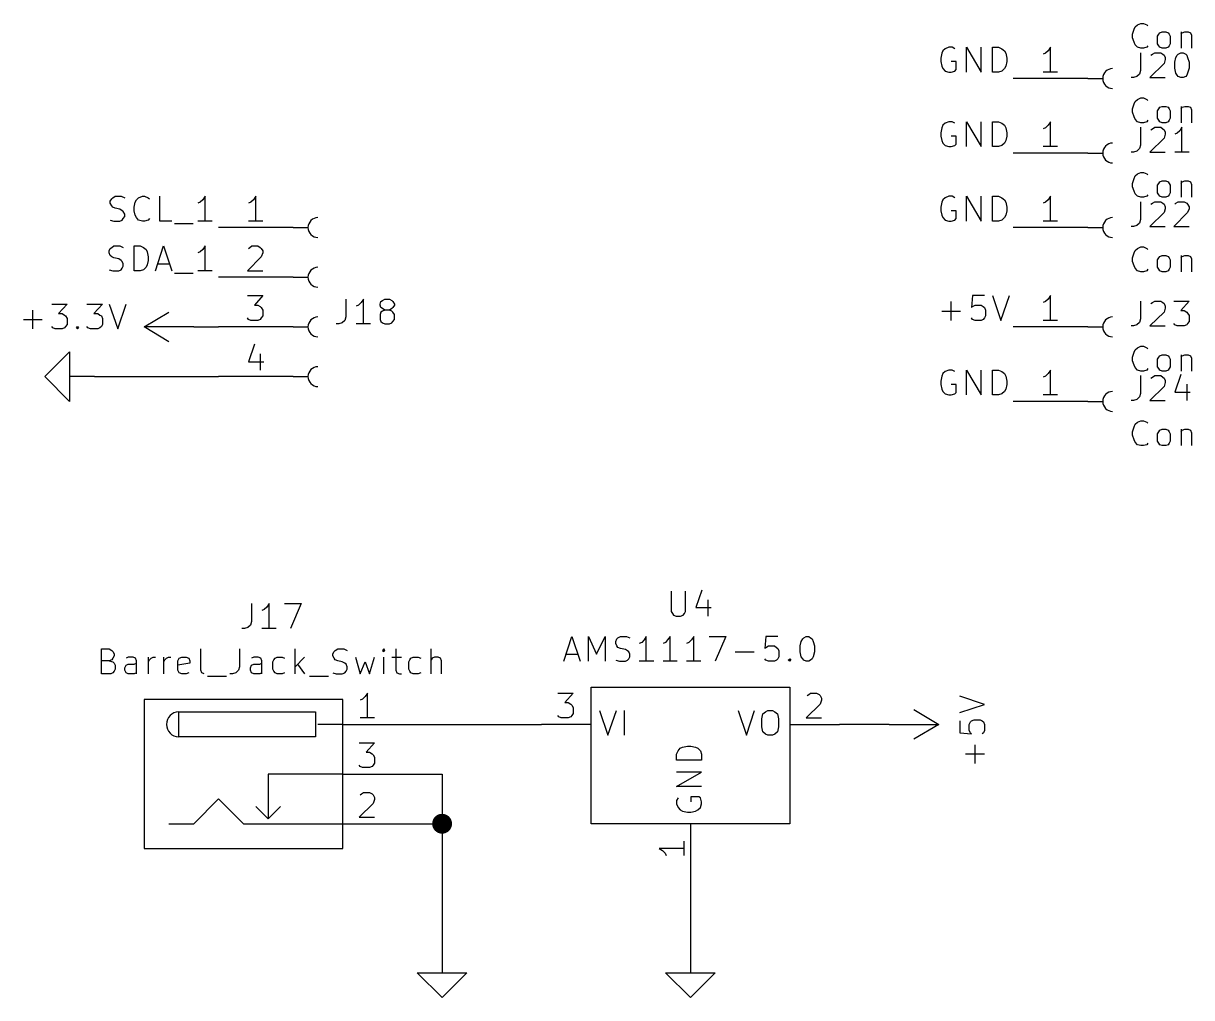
# Model space of a CAD drawing. Extents: x 0.4 to 11.3, y -7.9 to -0.4.
# Drawn here: x 4.607 to 6.959, y -6.05 to -4.089 of the extents above; entities that cross this region are included whole.
import ezdxf

# ---------------------------------------------------------------- set-up
doc = ezdxf.new("R2010")
doc.units = 0
doc.header["$MEASUREMENT"] = 0
for name, color, linetype in [('BLACK', 7, 'CONTINUOUS'), ('CYAN2', 4, 'CONTINUOUS'), ('GREEN2', 3, 'CONTINUOUS'), ('LYELLOW', 51, 'CONTINUOUS'), ('RED2', 1, 'CONTINUOUS')]:
    doc.layers.add(name, color=color, linetype=linetype)

msp = doc.modelspace()

# ---------------------------------------------------------------- linework, layer by layer
at = {"layer": 'BLACK', "linetype": 'CONTINUOUS'}
for p, q in [((6.47, -4.137), (6.463, -4.14)), ((6.477, -4.137), (6.47, -4.137)), ((6.482, -4.14), (6.477, -4.137)), ((6.506, -4.187), (6.506, -4.137)), ((6.506, -4.137), (6.535, -4.187)), ((6.535, -4.187), (6.535, -4.137)), ((6.558, -4.187), (6.558, -4.137)), ((6.558, -4.137), (6.57, -4.137)), ((6.57, -4.137), (6.577, -4.14)), ((6.456, -4.149), (6.454, -4.159)), ((6.454, -4.159), (6.454, -4.166)), ((6.458, -4.144), (6.456, -4.149)), ((6.463, -4.14), (6.458, -4.144)), ((6.577, -4.14), (6.582, -4.144)), ((6.582, -4.144), (6.585, -4.149)), ((6.585, -4.149), (6.587, -4.159)), ((6.587, -4.159), (6.587, -4.166)), ((6.454, -4.166), (6.456, -4.175)), ((6.456, -4.175), (6.458, -4.18)), ((6.458, -4.18), (6.463, -4.185)), ((6.463, -4.185), (6.47, -4.187)), ((6.485, -4.166), (6.475, -4.166)), ((6.475, -4.187), (6.482, -4.185)), ((6.482, -4.185), (6.485, -4.182)), ((6.485, -4.182), (6.485, -4.166)), ((6.577, -4.185), (6.57, -4.187)), ((6.582, -4.18), (6.577, -4.185)), ((6.585, -4.175), (6.582, -4.18)), ((6.587, -4.166), (6.585, -4.175)), ((6.47, -4.187), (6.475, -4.187)), ((6.57, -4.187), (6.558, -4.187)), ((6.456, -4.299), (6.454, -4.309)), ((6.458, -4.294), (6.456, -4.299)), ((6.463, -4.29), (6.458, -4.294)), ((6.47, -4.287), (6.463, -4.29)), ((6.477, -4.287), (6.47, -4.287)), ((6.482, -4.29), (6.477, -4.287)), ((6.506, -4.337), (6.506, -4.287)), ((6.506, -4.287), (6.535, -4.337)), ((6.535, -4.337), (6.535, -4.287)), ((6.558, -4.337), (6.558, -4.287)), ((6.558, -4.287), (6.57, -4.287)), ((6.57, -4.287), (6.577, -4.29)), ((6.577, -4.29), (6.582, -4.294)), ((6.582, -4.294), (6.585, -4.299)), ((6.585, -4.299), (6.587, -4.309)), ((6.454, -4.309), (6.454, -4.316)), ((6.454, -4.316), (6.456, -4.325)), ((6.456, -4.325), (6.458, -4.33)), ((6.485, -4.316), (6.475, -4.316)), ((6.485, -4.332), (6.485, -4.316)), ((6.585, -4.325), (6.582, -4.33)), ((6.587, -4.316), (6.585, -4.325)), ((6.587, -4.309), (6.587, -4.316)), ((6.458, -4.33), (6.463, -4.335)), ((6.463, -4.335), (6.47, -4.337)), ((6.47, -4.337), (6.475, -4.337)), ((6.475, -4.337), (6.482, -4.335)), ((6.482, -4.335), (6.485, -4.332)), ((6.57, -4.337), (6.558, -4.337)), ((6.577, -4.335), (6.57, -4.337)), ((6.582, -4.33), (6.577, -4.335)), ((4.782, -4.447), (4.785, -4.442)), ((4.785, -4.442), (4.787, -4.44)), ((4.787, -4.44), (4.792, -4.437)), ((4.792, -4.437), (4.804, -4.437)), ((4.804, -4.437), (4.811, -4.44)), ((4.832, -4.449), (4.835, -4.444)), ((4.835, -4.444), (4.839, -4.44)), ((4.839, -4.44), (4.847, -4.437)), ((4.847, -4.437), (4.851, -4.437)), ((4.851, -4.437), (4.858, -4.44)), ((4.858, -4.44), (4.861, -4.442)), ((4.882, -4.487), (4.882, -4.437)), ((4.968, -4.444), (4.963, -4.449)), ((4.973, -4.437), (4.968, -4.444)), ((4.973, -4.487), (4.973, -4.437)), ((6.458, -4.444), (6.456, -4.449)), ((6.463, -4.44), (6.458, -4.444)), ((6.47, -4.437), (6.463, -4.44)), ((6.477, -4.437), (6.47, -4.437)), ((6.482, -4.44), (6.477, -4.437)), ((6.506, -4.487), (6.506, -4.437)), ((6.506, -4.437), (6.535, -4.487)), ((6.535, -4.487), (6.535, -4.437)), ((6.558, -4.487), (6.558, -4.437)), ((6.558, -4.437), (6.57, -4.437)), ((6.57, -4.437), (6.577, -4.44)), ((6.577, -4.44), (6.582, -4.444)), ((6.582, -4.444), (6.585, -4.449)), ((4.782, -4.451), (4.782, -4.447)), ((4.785, -4.456), (4.782, -4.451)), ((4.787, -4.459), (4.785, -4.456)), ((4.792, -4.461), (4.787, -4.459)), ((4.801, -4.463), (4.792, -4.461)), ((4.806, -4.466), (4.801, -4.463)), ((4.808, -4.468), (4.806, -4.466)), ((4.811, -4.473), (4.808, -4.468)), ((4.83, -4.459), (4.832, -4.449)), ((4.83, -4.466), (4.83, -4.459)), ((4.832, -4.475), (4.83, -4.466)), ((4.963, -4.449), (4.958, -4.451)), ((6.456, -4.449), (6.454, -4.459)), ((6.454, -4.459), (6.454, -4.466)), ((6.454, -4.466), (6.456, -4.475)), ((6.485, -4.466), (6.475, -4.466)), ((6.485, -4.482), (6.485, -4.466)), ((6.585, -4.449), (6.587, -4.459)), ((6.587, -4.466), (6.585, -4.475)), ((6.587, -4.459), (6.587, -4.466)), ((4.782, -4.485), (4.789, -4.487)), ((4.789, -4.487), (4.801, -4.487)), ((4.801, -4.487), (4.806, -4.485)), ((4.806, -4.485), (4.808, -4.482)), ((4.808, -4.482), (4.811, -4.478)), ((4.811, -4.478), (4.811, -4.473)), ((4.835, -4.48), (4.832, -4.475)), ((4.839, -4.485), (4.835, -4.48)), ((4.847, -4.487), (4.839, -4.485)), ((4.851, -4.487), (4.847, -4.487)), ((4.858, -4.485), (4.851, -4.487)), ((4.861, -4.482), (4.858, -4.485)), ((4.906, -4.487), (4.882, -4.487)), ((4.911, -4.492), (4.949, -4.492)), ((4.987, -4.487), (4.958, -4.487)), ((6.456, -4.475), (6.458, -4.48)), ((6.458, -4.48), (6.463, -4.485)), ((6.463, -4.485), (6.47, -4.487)), ((6.47, -4.487), (6.475, -4.487)), ((6.475, -4.487), (6.482, -4.485)), ((6.482, -4.485), (6.485, -4.482)), ((6.57, -4.487), (6.558, -4.487)), ((6.577, -4.485), (6.57, -4.487)), ((6.582, -4.48), (6.577, -4.485)), ((6.585, -4.475), (6.582, -4.48)), ((4.785, -4.54), (4.789, -4.537)), ((4.789, -4.537), (4.801, -4.537)), ((4.801, -4.537), (4.808, -4.54)), ((4.83, -4.587), (4.83, -4.537)), ((4.83, -4.537), (4.842, -4.537)), ((4.842, -4.537), (4.849, -4.54)), ((4.873, -4.587), (4.889, -4.537)), ((4.889, -4.537), (4.906, -4.587)), ((4.973, -4.537), (4.968, -4.544)), ((4.973, -4.587), (4.973, -4.537)), ((4.78, -4.547), (4.782, -4.542)), ((4.78, -4.551), (4.78, -4.547)), ((4.782, -4.556), (4.78, -4.551)), ((4.782, -4.542), (4.785, -4.54)), ((4.785, -4.559), (4.782, -4.556)), ((4.789, -4.561), (4.785, -4.559)), ((4.799, -4.563), (4.789, -4.561)), ((4.849, -4.54), (4.854, -4.544)), ((4.854, -4.544), (4.856, -4.549)), ((4.856, -4.549), (4.858, -4.559)), ((4.858, -4.559), (4.858, -4.566)), ((4.963, -4.549), (4.958, -4.551)), ((4.968, -4.544), (4.963, -4.549)), ((4.78, -4.585), (4.787, -4.587)), ((4.804, -4.566), (4.799, -4.563)), ((4.799, -4.587), (4.804, -4.585)), ((4.806, -4.568), (4.804, -4.566)), ((4.804, -4.585), (4.806, -4.582)), ((4.808, -4.573), (4.806, -4.568)), ((4.806, -4.582), (4.808, -4.578)), ((4.808, -4.578), (4.808, -4.573)), ((4.849, -4.585), (4.842, -4.587)), ((4.854, -4.58), (4.849, -4.585)), ((4.856, -4.575), (4.854, -4.58)), ((4.858, -4.566), (4.856, -4.575)), ((4.877, -4.573), (4.901, -4.573)), ((4.787, -4.587), (4.799, -4.587)), ((4.842, -4.587), (4.83, -4.587)), ((4.911, -4.592), (4.949, -4.592)), ((4.987, -4.587), (4.958, -4.587)), ((6.475, -4.687), (6.475, -4.649)), ((6.518, -4.637), (6.516, -4.661)), ((6.542, -4.637), (6.518, -4.637)), ((6.518, -4.659), (6.523, -4.656)), ((6.523, -4.656), (6.535, -4.656)), ((6.535, -4.656), (6.539, -4.659)), ((6.558, -4.637), (6.575, -4.687)), ((6.575, -4.687), (6.592, -4.637)), ((6.456, -4.668), (6.494, -4.668)), ((6.516, -4.661), (6.518, -4.659)), ((6.539, -4.659), (6.542, -4.661)), ((6.542, -4.661), (6.544, -4.666)), ((6.544, -4.678), (6.542, -4.682)), ((6.544, -4.666), (6.544, -4.678)), ((6.518, -4.685), (6.516, -4.682)), ((6.523, -4.687), (6.518, -4.685)), ((6.535, -4.687), (6.523, -4.687)), ((6.539, -4.685), (6.535, -4.687)), ((6.542, -4.682), (6.539, -4.685)), ((6.458, -4.794), (6.456, -4.799)), ((6.463, -4.79), (6.458, -4.794)), ((6.47, -4.787), (6.463, -4.79)), ((6.477, -4.787), (6.47, -4.787)), ((6.482, -4.79), (6.477, -4.787)), ((6.506, -4.837), (6.506, -4.787)), ((6.506, -4.787), (6.535, -4.837)), ((6.535, -4.837), (6.535, -4.787)), ((6.558, -4.837), (6.558, -4.787)), ((6.558, -4.787), (6.57, -4.787)), ((6.57, -4.787), (6.577, -4.79)), ((6.577, -4.79), (6.582, -4.794)), ((6.582, -4.794), (6.585, -4.799)), ((6.456, -4.799), (6.454, -4.809)), ((6.454, -4.809), (6.454, -4.816)), ((6.454, -4.816), (6.456, -4.825)), ((6.485, -4.816), (6.475, -4.816)), ((6.485, -4.832), (6.485, -4.816)), ((6.585, -4.799), (6.587, -4.809)), ((6.587, -4.816), (6.585, -4.825)), ((6.587, -4.809), (6.587, -4.816)), ((6.456, -4.825), (6.458, -4.83)), ((6.458, -4.83), (6.463, -4.835)), ((6.463, -4.835), (6.47, -4.837)), ((6.47, -4.837), (6.475, -4.837)), ((6.475, -4.837), (6.482, -4.835)), ((6.482, -4.835), (6.485, -4.832)), ((6.57, -4.837), (6.558, -4.837)), ((6.577, -4.835), (6.57, -4.837)), ((6.582, -4.83), (6.577, -4.835)), ((6.585, -4.825), (6.582, -4.83))]:
    msp.add_line(p, q, dxfattribs=at)
at = {"layer": 'CYAN2', "linetype": 'CONTINUOUS'}
for p, q in [((6.845, -4.096), (6.85, -4.092)), ((6.85, -4.092), (6.857, -4.089)), ((6.857, -4.089), (6.862, -4.089)), ((6.862, -4.089), (6.869, -4.092)), ((6.869, -4.092), (6.871, -4.094)), ((6.84, -4.111), (6.843, -4.101)), ((6.84, -4.118), (6.84, -4.111)), ((6.843, -4.101), (6.845, -4.096)), ((6.89, -4.115), (6.893, -4.111)), ((6.89, -4.13), (6.89, -4.115)), ((6.893, -4.111), (6.895, -4.108)), ((6.895, -4.108), (6.9, -4.106)), ((6.9, -4.106), (6.907, -4.106)), ((6.907, -4.106), (6.912, -4.108)), ((6.912, -4.108), (6.914, -4.111)), ((6.914, -4.111), (6.916, -4.115)), ((6.916, -4.115), (6.916, -4.13)), ((6.938, -4.106), (6.938, -4.139)), ((6.938, -4.111), (6.94, -4.108)), ((6.94, -4.108), (6.945, -4.106)), ((6.945, -4.106), (6.952, -4.106)), ((6.952, -4.106), (6.957, -4.108)), ((6.957, -4.108), (6.959, -4.113)), ((6.959, -4.113), (6.959, -4.139)), ((6.843, -4.127), (6.84, -4.118)), ((6.845, -4.132), (6.843, -4.127)), ((6.85, -4.137), (6.845, -4.132)), ((6.857, -4.139), (6.85, -4.137)), ((6.862, -4.139), (6.857, -4.139)), ((6.869, -4.137), (6.862, -4.139)), ((6.871, -4.134), (6.869, -4.137)), ((6.893, -4.134), (6.89, -4.13)), ((6.895, -4.137), (6.893, -4.134)), ((6.9, -4.139), (6.895, -4.137)), ((6.907, -4.139), (6.9, -4.139)), ((6.912, -4.137), (6.907, -4.139)), ((6.914, -4.134), (6.912, -4.137)), ((6.916, -4.13), (6.914, -4.134)), ((6.856, -4.148), (6.856, -4.184)), ((6.877, -4.153), (6.88, -4.151)), ((6.88, -4.151), (6.885, -4.148)), ((6.885, -4.148), (6.897, -4.148)), ((6.897, -4.148), (6.901, -4.151)), ((6.901, -4.151), (6.904, -4.153)), ((6.904, -4.153), (6.906, -4.158)), ((6.906, -4.162), (6.904, -4.17)), ((6.906, -4.158), (6.906, -4.162)), ((6.925, -4.167), (6.927, -4.158)), ((6.927, -4.158), (6.93, -4.153)), ((6.93, -4.153), (6.932, -4.151)), ((6.932, -4.151), (6.937, -4.148)), ((6.937, -4.148), (6.942, -4.148)), ((6.942, -4.148), (6.947, -4.151)), ((6.947, -4.151), (6.949, -4.153)), ((6.949, -4.153), (6.951, -4.158)), ((6.951, -4.158), (6.954, -4.167)), ((6.856, -4.184), (6.854, -4.191)), ((6.904, -4.17), (6.875, -4.198)), ((6.925, -4.179), (6.925, -4.167)), ((6.927, -4.189), (6.925, -4.179)), ((6.954, -4.179), (6.951, -4.189)), ((6.954, -4.167), (6.954, -4.179)), ((6.842, -4.198), (6.837, -4.198)), ((6.849, -4.196), (6.842, -4.198)), ((6.854, -4.191), (6.849, -4.196)), ((6.875, -4.198), (6.906, -4.198)), ((6.93, -4.193), (6.927, -4.189)), ((6.932, -4.196), (6.93, -4.193)), ((6.937, -4.198), (6.932, -4.196)), ((6.942, -4.198), (6.937, -4.198)), ((6.947, -4.196), (6.942, -4.198)), ((6.949, -4.193), (6.947, -4.196)), ((6.951, -4.189), (6.949, -4.193)), ((6.84, -4.261), (6.843, -4.251)), ((6.843, -4.251), (6.845, -4.246)), ((6.845, -4.246), (6.85, -4.242)), ((6.85, -4.242), (6.857, -4.239)), ((6.857, -4.239), (6.862, -4.239)), ((6.862, -4.239), (6.869, -4.242)), ((6.869, -4.242), (6.871, -4.244)), ((6.895, -4.258), (6.9, -4.256)), ((6.9, -4.256), (6.907, -4.256)), ((6.907, -4.256), (6.912, -4.258)), ((6.938, -4.256), (6.938, -4.289)), ((6.94, -4.258), (6.945, -4.256)), ((6.945, -4.256), (6.952, -4.256)), ((6.952, -4.256), (6.957, -4.258)), ((6.84, -4.268), (6.84, -4.261)), ((6.843, -4.277), (6.84, -4.268)), ((6.845, -4.282), (6.843, -4.277)), ((6.89, -4.265), (6.893, -4.261)), ((6.89, -4.28), (6.89, -4.265)), ((6.893, -4.284), (6.89, -4.28)), ((6.893, -4.261), (6.895, -4.258)), ((6.912, -4.258), (6.914, -4.261)), ((6.914, -4.261), (6.916, -4.265)), ((6.916, -4.28), (6.914, -4.284)), ((6.916, -4.265), (6.916, -4.28)), ((6.938, -4.261), (6.94, -4.258)), ((6.957, -4.258), (6.959, -4.263)), ((6.959, -4.263), (6.959, -4.289)), ((6.85, -4.287), (6.845, -4.282)), ((6.857, -4.289), (6.85, -4.287)), ((6.856, -4.298), (6.856, -4.334)), ((6.862, -4.289), (6.857, -4.289)), ((6.869, -4.287), (6.862, -4.289)), ((6.871, -4.284), (6.869, -4.287)), ((6.877, -4.303), (6.88, -4.301)), ((6.88, -4.301), (6.885, -4.298)), ((6.885, -4.298), (6.897, -4.298)), ((6.895, -4.287), (6.893, -4.284)), ((6.9, -4.289), (6.895, -4.287)), ((6.897, -4.298), (6.901, -4.301)), ((6.907, -4.289), (6.9, -4.289)), ((6.901, -4.301), (6.904, -4.303)), ((6.904, -4.303), (6.906, -4.308)), ((6.912, -4.287), (6.907, -4.289)), ((6.914, -4.284), (6.912, -4.287)), ((6.939, -4.298), (6.935, -4.305)), ((6.939, -4.348), (6.939, -4.298)), ((6.904, -4.32), (6.875, -4.348)), ((6.906, -4.312), (6.904, -4.32)), ((6.906, -4.308), (6.906, -4.312)), ((6.93, -4.31), (6.925, -4.312)), ((6.935, -4.305), (6.93, -4.31)), ((6.842, -4.348), (6.837, -4.348)), ((6.849, -4.346), (6.842, -4.348)), ((6.854, -4.341), (6.849, -4.346)), ((6.856, -4.334), (6.854, -4.341)), ((6.875, -4.348), (6.906, -4.348)), ((6.954, -4.348), (6.925, -4.348)), ((6.843, -4.401), (6.845, -4.396)), ((6.845, -4.396), (6.85, -4.392)), ((6.85, -4.392), (6.857, -4.389)), ((6.857, -4.389), (6.862, -4.389)), ((6.862, -4.389), (6.869, -4.392)), ((6.869, -4.392), (6.871, -4.394)), ((6.84, -4.411), (6.843, -4.401)), ((6.84, -4.418), (6.84, -4.411)), ((6.843, -4.427), (6.84, -4.418)), ((6.89, -4.415), (6.893, -4.411)), ((6.89, -4.43), (6.89, -4.415)), ((6.893, -4.411), (6.895, -4.408)), ((6.895, -4.408), (6.9, -4.406)), ((6.9, -4.406), (6.907, -4.406)), ((6.907, -4.406), (6.912, -4.408)), ((6.912, -4.408), (6.914, -4.411)), ((6.914, -4.411), (6.916, -4.415)), ((6.916, -4.415), (6.916, -4.43)), ((6.938, -4.406), (6.938, -4.439)), ((6.938, -4.411), (6.94, -4.408)), ((6.94, -4.408), (6.945, -4.406)), ((6.945, -4.406), (6.952, -4.406)), ((6.952, -4.406), (6.957, -4.408)), ((6.957, -4.408), (6.959, -4.413)), ((6.959, -4.413), (6.959, -4.439)), ((6.845, -4.432), (6.843, -4.427)), ((6.85, -4.437), (6.845, -4.432)), ((6.857, -4.439), (6.85, -4.437)), ((6.862, -4.439), (6.857, -4.439)), ((6.869, -4.437), (6.862, -4.439)), ((6.871, -4.434), (6.869, -4.437)), ((6.893, -4.434), (6.89, -4.43)), ((6.895, -4.437), (6.893, -4.434)), ((6.9, -4.439), (6.895, -4.437)), ((6.907, -4.439), (6.9, -4.439)), ((6.912, -4.437), (6.907, -4.439)), ((6.914, -4.434), (6.912, -4.437)), ((6.916, -4.43), (6.914, -4.434)), ((6.856, -4.448), (6.856, -4.484)), ((6.877, -4.453), (6.88, -4.451)), ((6.88, -4.451), (6.885, -4.448)), ((6.885, -4.448), (6.897, -4.448)), ((6.897, -4.448), (6.901, -4.451)), ((6.901, -4.451), (6.904, -4.453)), ((6.904, -4.453), (6.906, -4.458)), ((6.906, -4.462), (6.904, -4.47)), ((6.906, -4.458), (6.906, -4.462)), ((6.925, -4.453), (6.927, -4.451)), ((6.927, -4.451), (6.932, -4.448)), ((6.932, -4.448), (6.944, -4.448)), ((6.944, -4.448), (6.949, -4.451)), ((6.949, -4.451), (6.951, -4.453)), ((6.951, -4.453), (6.954, -4.458)), ((6.954, -4.462), (6.951, -4.47)), ((6.954, -4.458), (6.954, -4.462)), ((6.854, -4.491), (6.849, -4.496)), ((6.856, -4.484), (6.854, -4.491)), ((6.904, -4.47), (6.875, -4.498)), ((6.951, -4.47), (6.923, -4.498)), ((6.842, -4.498), (6.837, -4.498)), ((6.849, -4.496), (6.842, -4.498)), ((6.875, -4.498), (6.906, -4.498)), ((6.923, -4.498), (6.954, -4.498)), ((6.85, -4.542), (6.857, -4.539)), ((6.857, -4.539), (6.862, -4.539)), ((6.862, -4.539), (6.869, -4.542)), ((6.84, -4.561), (6.843, -4.551)), ((6.84, -4.568), (6.84, -4.561)), ((6.843, -4.551), (6.845, -4.546)), ((6.845, -4.546), (6.85, -4.542)), ((6.869, -4.542), (6.871, -4.544)), ((6.89, -4.565), (6.893, -4.561)), ((6.893, -4.561), (6.895, -4.558)), ((6.895, -4.558), (6.9, -4.556)), ((6.9, -4.556), (6.907, -4.556)), ((6.907, -4.556), (6.912, -4.558)), ((6.912, -4.558), (6.914, -4.561)), ((6.914, -4.561), (6.916, -4.565)), ((6.938, -4.556), (6.938, -4.589)), ((6.938, -4.561), (6.94, -4.558)), ((6.94, -4.558), (6.945, -4.556)), ((6.945, -4.556), (6.952, -4.556)), ((6.952, -4.556), (6.957, -4.558)), ((6.957, -4.558), (6.959, -4.563)), ((6.843, -4.577), (6.84, -4.568)), ((6.845, -4.582), (6.843, -4.577)), ((6.85, -4.587), (6.845, -4.582)), ((6.871, -4.584), (6.869, -4.587)), ((6.89, -4.58), (6.89, -4.565)), ((6.893, -4.584), (6.89, -4.58)), ((6.895, -4.587), (6.893, -4.584)), ((6.914, -4.584), (6.912, -4.587)), ((6.916, -4.58), (6.914, -4.584)), ((6.916, -4.565), (6.916, -4.58)), ((6.959, -4.563), (6.959, -4.589)), ((6.857, -4.589), (6.85, -4.587)), ((6.862, -4.589), (6.857, -4.589)), ((6.869, -4.587), (6.862, -4.589)), ((6.9, -4.589), (6.895, -4.587)), ((6.907, -4.589), (6.9, -4.589)), ((6.912, -4.587), (6.907, -4.589)), ((4.664, -4.654), (4.695, -4.654)), ((4.695, -4.654), (4.678, -4.673)), ((4.735, -4.654), (4.766, -4.654)), ((4.766, -4.654), (4.749, -4.673)), ((4.78, -4.654), (4.797, -4.704)), ((4.797, -4.704), (4.814, -4.654)), ((5.256, -4.644), (5.256, -4.68)), ((5.282, -4.656), (5.277, -4.658)), ((5.287, -4.651), (5.282, -4.656)), ((5.292, -4.644), (5.287, -4.651)), ((5.292, -4.694), (5.292, -4.644)), ((5.325, -4.654), (5.327, -4.649)), ((5.325, -4.656), (5.325, -4.654)), ((5.327, -4.661), (5.325, -4.656)), ((5.327, -4.649), (5.33, -4.647)), ((5.33, -4.647), (5.335, -4.644)), ((5.335, -4.644), (5.344, -4.644)), ((5.344, -4.644), (5.349, -4.647)), ((5.349, -4.647), (5.351, -4.649)), ((5.351, -4.649), (5.354, -4.654)), ((5.354, -4.656), (5.351, -4.661)), ((5.354, -4.654), (5.354, -4.656)), ((6.856, -4.648), (6.856, -4.684)), ((6.877, -4.653), (6.88, -4.651)), ((6.88, -4.651), (6.885, -4.648)), ((6.885, -4.648), (6.897, -4.648)), ((6.897, -4.648), (6.901, -4.651)), ((6.901, -4.651), (6.904, -4.653)), ((6.904, -4.653), (6.906, -4.658)), ((6.923, -4.648), (6.954, -4.648)), ((6.954, -4.648), (6.937, -4.667)), ((4.626, -4.704), (4.626, -4.666)), ((4.678, -4.673), (4.685, -4.673)), ((4.685, -4.673), (4.69, -4.676)), ((4.69, -4.676), (4.692, -4.678)), ((4.692, -4.678), (4.695, -4.683)), ((4.749, -4.673), (4.757, -4.673)), ((4.757, -4.673), (4.761, -4.676)), ((4.761, -4.676), (4.764, -4.678)), ((4.764, -4.678), (4.766, -4.683)), ((5.256, -4.68), (5.254, -4.687)), ((5.327, -4.67), (5.325, -4.675)), ((5.325, -4.675), (5.325, -4.685)), ((5.33, -4.663), (5.327, -4.661)), ((5.33, -4.668), (5.327, -4.67)), ((5.335, -4.666), (5.33, -4.663)), ((5.335, -4.666), (5.33, -4.668)), ((5.344, -4.666), (5.335, -4.666)), ((5.349, -4.663), (5.344, -4.666)), ((5.349, -4.668), (5.344, -4.666)), ((5.351, -4.661), (5.349, -4.663)), ((5.351, -4.67), (5.349, -4.668)), ((5.354, -4.675), (5.351, -4.67)), ((5.354, -4.685), (5.354, -4.675)), ((6.904, -4.67), (6.875, -4.698)), ((6.906, -4.662), (6.904, -4.67)), ((6.906, -4.658), (6.906, -4.662)), ((6.937, -4.667), (6.944, -4.667)), ((6.944, -4.667), (6.949, -4.67)), ((6.949, -4.67), (6.951, -4.672)), ((6.951, -4.672), (6.954, -4.677)), ((6.954, -4.677), (6.954, -4.689)), ((4.607, -4.685), (4.645, -4.685)), ((4.666, -4.702), (4.664, -4.699)), ((4.671, -4.704), (4.666, -4.702)), ((4.69, -4.702), (4.685, -4.704)), ((4.692, -4.699), (4.69, -4.702)), ((4.695, -4.695), (4.692, -4.699)), ((4.695, -4.683), (4.695, -4.695)), ((4.714, -4.702), (4.716, -4.699)), ((4.716, -4.704), (4.714, -4.702)), ((4.716, -4.699), (4.718, -4.702)), ((4.716, -4.699), (4.716, -4.704)), ((4.718, -4.702), (4.716, -4.704)), ((4.737, -4.702), (4.735, -4.699)), ((4.742, -4.704), (4.737, -4.702)), ((4.761, -4.702), (4.757, -4.704)), ((4.764, -4.699), (4.761, -4.702)), ((4.766, -4.695), (4.764, -4.699)), ((4.766, -4.683), (4.766, -4.695)), ((5.242, -4.694), (5.237, -4.694)), ((5.249, -4.692), (5.242, -4.694)), ((5.254, -4.687), (5.249, -4.692)), ((5.306, -4.694), (5.277, -4.694)), ((5.325, -4.685), (5.327, -4.689)), ((5.327, -4.689), (5.33, -4.692)), ((5.33, -4.692), (5.335, -4.694)), ((5.335, -4.694), (5.344, -4.694)), ((5.344, -4.694), (5.349, -4.692)), ((5.349, -4.692), (5.351, -4.689)), ((5.351, -4.689), (5.354, -4.685)), ((6.842, -4.698), (6.837, -4.698)), ((6.849, -4.696), (6.842, -4.698)), ((6.854, -4.691), (6.849, -4.696)), ((6.856, -4.684), (6.854, -4.691)), ((6.875, -4.698), (6.906, -4.698)), ((6.925, -4.696), (6.923, -4.693)), ((6.93, -4.698), (6.925, -4.696)), ((6.944, -4.698), (6.93, -4.698)), ((6.949, -4.696), (6.944, -4.698)), ((6.951, -4.693), (6.949, -4.696)), ((6.954, -4.689), (6.951, -4.693)), ((4.685, -4.704), (4.671, -4.704)), ((4.757, -4.704), (4.742, -4.704)), ((6.84, -4.761), (6.843, -4.751)), ((6.843, -4.751), (6.845, -4.746)), ((6.845, -4.746), (6.85, -4.742)), ((6.85, -4.742), (6.857, -4.739)), ((6.857, -4.739), (6.862, -4.739)), ((6.862, -4.739), (6.869, -4.742)), ((6.869, -4.742), (6.871, -4.744)), ((6.84, -4.768), (6.84, -4.761)), ((6.843, -4.777), (6.84, -4.768)), ((6.89, -4.765), (6.893, -4.761)), ((6.89, -4.78), (6.89, -4.765)), ((6.893, -4.761), (6.895, -4.758)), ((6.895, -4.758), (6.9, -4.756)), ((6.9, -4.756), (6.907, -4.756)), ((6.907, -4.756), (6.912, -4.758)), ((6.912, -4.758), (6.914, -4.761)), ((6.914, -4.761), (6.916, -4.765)), ((6.916, -4.765), (6.916, -4.78)), ((6.938, -4.756), (6.938, -4.789)), ((6.938, -4.761), (6.94, -4.758)), ((6.94, -4.758), (6.945, -4.756)), ((6.945, -4.756), (6.952, -4.756)), ((6.952, -4.756), (6.957, -4.758)), ((6.957, -4.758), (6.959, -4.763)), ((6.959, -4.763), (6.959, -4.789)), ((6.845, -4.782), (6.843, -4.777)), ((6.85, -4.787), (6.845, -4.782)), ((6.857, -4.789), (6.85, -4.787)), ((6.856, -4.798), (6.856, -4.834)), ((6.862, -4.789), (6.857, -4.789)), ((6.869, -4.787), (6.862, -4.789)), ((6.871, -4.784), (6.869, -4.787)), ((6.88, -4.801), (6.885, -4.798)), ((6.885, -4.798), (6.897, -4.798)), ((6.893, -4.784), (6.89, -4.78)), ((6.895, -4.787), (6.893, -4.784)), ((6.9, -4.789), (6.895, -4.787)), ((6.897, -4.798), (6.901, -4.801)), ((6.907, -4.789), (6.9, -4.789)), ((6.912, -4.787), (6.907, -4.789)), ((6.914, -4.784), (6.912, -4.787)), ((6.916, -4.78), (6.914, -4.784)), ((6.937, -4.796), (6.925, -4.831)), ((6.904, -4.82), (6.875, -4.848)), ((6.877, -4.803), (6.88, -4.801)), ((6.901, -4.801), (6.904, -4.803)), ((6.904, -4.803), (6.906, -4.808)), ((6.906, -4.812), (6.904, -4.82)), ((6.906, -4.808), (6.906, -4.812)), ((6.949, -4.815), (6.949, -4.848)), ((6.854, -4.841), (6.849, -4.846)), ((6.856, -4.834), (6.854, -4.841)), ((6.925, -4.831), (6.956, -4.831)), ((6.842, -4.848), (6.837, -4.848)), ((6.849, -4.846), (6.842, -4.848)), ((6.875, -4.848), (6.906, -4.848)), ((6.845, -4.896), (6.85, -4.892)), ((6.85, -4.892), (6.857, -4.889)), ((6.857, -4.889), (6.862, -4.889)), ((6.862, -4.889), (6.869, -4.892)), ((6.869, -4.892), (6.871, -4.894)), ((6.84, -4.911), (6.843, -4.901)), ((6.84, -4.918), (6.84, -4.911)), ((6.843, -4.901), (6.845, -4.896)), ((6.89, -4.915), (6.893, -4.911)), ((6.89, -4.93), (6.89, -4.915)), ((6.893, -4.911), (6.895, -4.908)), ((6.895, -4.908), (6.9, -4.906)), ((6.9, -4.906), (6.907, -4.906)), ((6.907, -4.906), (6.912, -4.908)), ((6.912, -4.908), (6.914, -4.911)), ((6.914, -4.911), (6.916, -4.915)), ((6.916, -4.915), (6.916, -4.93)), ((6.938, -4.906), (6.938, -4.939)), ((6.938, -4.911), (6.94, -4.908)), ((6.94, -4.908), (6.945, -4.906)), ((6.945, -4.906), (6.952, -4.906)), ((6.952, -4.906), (6.957, -4.908)), ((6.957, -4.908), (6.959, -4.913)), ((6.959, -4.913), (6.959, -4.939)), ((6.843, -4.927), (6.84, -4.918)), ((6.845, -4.932), (6.843, -4.927)), ((6.85, -4.937), (6.845, -4.932)), ((6.857, -4.939), (6.85, -4.937)), ((6.862, -4.939), (6.857, -4.939)), ((6.869, -4.937), (6.862, -4.939)), ((6.871, -4.934), (6.869, -4.937)), ((6.893, -4.934), (6.89, -4.93)), ((6.895, -4.937), (6.893, -4.934)), ((6.9, -4.939), (6.895, -4.937)), ((6.907, -4.939), (6.9, -4.939)), ((6.912, -4.937), (6.907, -4.939)), ((6.914, -4.934), (6.912, -4.937)), ((6.916, -4.93), (6.914, -4.934)), ((5.911, -5.232), (5.911, -5.273)), ((5.94, -5.273), (5.94, -5.232)), ((5.973, -5.23), (5.961, -5.265)), ((5.066, -5.257), (5.066, -5.293)), ((5.097, -5.264), (5.092, -5.269)), ((5.102, -5.257), (5.097, -5.264)), ((5.102, -5.307), (5.102, -5.257)), ((5.133, -5.257), (5.166, -5.257)), ((5.166, -5.257), (5.145, -5.307)), ((5.961, -5.265), (5.992, -5.265)), ((5.985, -5.249), (5.985, -5.282)), ((5.092, -5.269), (5.087, -5.271)), ((5.911, -5.273), (5.914, -5.277)), ((5.914, -5.277), (5.916, -5.28)), ((5.916, -5.28), (5.921, -5.282)), ((5.921, -5.282), (5.93, -5.282)), ((5.93, -5.282), (5.935, -5.28)), ((5.935, -5.28), (5.938, -5.277)), ((5.938, -5.277), (5.94, -5.273)), ((5.052, -5.307), (5.047, -5.307)), ((5.059, -5.305), (5.052, -5.307)), ((5.064, -5.3), (5.059, -5.305)), ((5.066, -5.293), (5.064, -5.3)), ((5.116, -5.307), (5.087, -5.307)), ((5.695, -5.373), (5.711, -5.323)), ((5.711, -5.323), (5.728, -5.373)), ((5.745, -5.373), (5.745, -5.323)), ((5.745, -5.323), (5.761, -5.359)), ((5.761, -5.359), (5.778, -5.323)), ((5.778, -5.323), (5.778, -5.373)), ((5.8, -5.333), (5.802, -5.328)), ((5.8, -5.337), (5.8, -5.333)), ((5.802, -5.342), (5.8, -5.337)), ((5.802, -5.328), (5.804, -5.326)), ((5.804, -5.326), (5.809, -5.323)), ((5.809, -5.323), (5.821, -5.323)), ((5.821, -5.323), (5.828, -5.326)), ((5.852, -5.335), (5.847, -5.337)), ((5.857, -5.33), (5.852, -5.335)), ((5.861, -5.323), (5.857, -5.33)), ((5.861, -5.373), (5.861, -5.323)), ((5.9, -5.335), (5.895, -5.337)), ((5.904, -5.33), (5.9, -5.335)), ((5.909, -5.323), (5.904, -5.33)), ((5.909, -5.373), (5.909, -5.323)), ((5.947, -5.335), (5.942, -5.337)), ((5.952, -5.33), (5.947, -5.335)), ((5.957, -5.323), (5.952, -5.33)), ((5.957, -5.373), (5.957, -5.323)), ((5.988, -5.323), (6.021, -5.323)), ((6.021, -5.323), (6, -5.373)), ((6.102, -5.323), (6.1, -5.347)), ((6.126, -5.323), (6.102, -5.323)), ((6.171, -5.342), (6.173, -5.333)), ((6.173, -5.333), (6.176, -5.328)), ((6.176, -5.328), (6.178, -5.326)), ((6.178, -5.326), (6.183, -5.323)), ((6.183, -5.323), (6.188, -5.323)), ((6.188, -5.323), (6.192, -5.326)), ((6.192, -5.326), (6.195, -5.328)), ((6.195, -5.328), (6.197, -5.333)), ((6.197, -5.333), (6.2, -5.342)), ((4.764, -5.398), (4.764, -5.348)), ((4.764, -5.348), (4.78, -5.348)), ((4.78, -5.348), (4.785, -5.351)), ((4.785, -5.351), (4.787, -5.353)), ((4.787, -5.353), (4.79, -5.358)), ((4.79, -5.362), (4.787, -5.367)), ((4.79, -5.358), (4.79, -5.362)), ((4.964, -5.391), (4.964, -5.348)), ((5.042, -5.348), (5.042, -5.384)), ((5.154, -5.398), (5.154, -5.348)), ((5.23, -5.358), (5.233, -5.353)), ((5.23, -5.362), (5.23, -5.358)), ((5.233, -5.367), (5.23, -5.362)), ((5.233, -5.353), (5.235, -5.351)), ((5.235, -5.351), (5.24, -5.348)), ((5.24, -5.348), (5.252, -5.348)), ((5.252, -5.348), (5.259, -5.351)), ((5.333, -5.348), (5.33, -5.351)), ((5.33, -5.351), (5.333, -5.353)), ((5.335, -5.351), (5.333, -5.348)), ((5.333, -5.348), (5.333, -5.353)), ((5.333, -5.353), (5.335, -5.351)), ((5.357, -5.348), (5.357, -5.391)), ((5.428, -5.398), (5.428, -5.348)), ((5.7, -5.359), (5.723, -5.359)), ((5.804, -5.345), (5.802, -5.342)), ((5.809, -5.347), (5.804, -5.345)), ((5.819, -5.349), (5.809, -5.347)), ((5.823, -5.352), (5.819, -5.349)), ((5.826, -5.354), (5.823, -5.352)), ((5.828, -5.359), (5.826, -5.354)), ((5.828, -5.364), (5.828, -5.359)), ((6.04, -5.354), (6.078, -5.354)), ((6.1, -5.347), (6.102, -5.345)), ((6.102, -5.345), (6.107, -5.342)), ((6.107, -5.342), (6.119, -5.342)), ((6.119, -5.342), (6.123, -5.345)), ((6.123, -5.345), (6.126, -5.347)), ((6.126, -5.347), (6.128, -5.352)), ((6.128, -5.352), (6.128, -5.364)), ((6.171, -5.354), (6.171, -5.342)), ((6.173, -5.364), (6.171, -5.354)), ((6.2, -5.354), (6.197, -5.364)), ((6.2, -5.342), (6.2, -5.354)), ((4.78, -5.372), (4.764, -5.372)), ((4.785, -5.37), (4.78, -5.372)), ((4.78, -5.372), (4.787, -5.374)), ((4.787, -5.367), (4.785, -5.37)), ((4.787, -5.374), (4.79, -5.377)), ((4.79, -5.377), (4.792, -5.381)), ((4.792, -5.381), (4.792, -5.389)), ((4.811, -5.386), (4.814, -5.381)), ((4.811, -5.391), (4.811, -5.386)), ((4.818, -5.365), (4.814, -5.367)), ((4.814, -5.381), (4.818, -5.379)), ((4.828, -5.365), (4.818, -5.365)), ((4.818, -5.379), (4.83, -5.379)), ((4.833, -5.367), (4.828, -5.365)), ((4.83, -5.379), (4.835, -5.377)), ((4.835, -5.372), (4.833, -5.367)), ((4.835, -5.398), (4.835, -5.372)), ((4.859, -5.398), (4.859, -5.365)), ((4.859, -5.374), (4.861, -5.37)), ((4.861, -5.37), (4.864, -5.367)), ((4.864, -5.367), (4.868, -5.365)), ((4.868, -5.365), (4.873, -5.365)), ((4.89, -5.398), (4.89, -5.365)), ((4.89, -5.374), (4.892, -5.37)), ((4.892, -5.37), (4.895, -5.367)), ((4.895, -5.367), (4.899, -5.365)), ((4.899, -5.365), (4.904, -5.365)), ((4.918, -5.372), (4.921, -5.367)), ((4.918, -5.391), (4.918, -5.372)), ((4.942, -5.377), (4.918, -5.381)), ((4.921, -5.367), (4.926, -5.365)), ((4.926, -5.365), (4.935, -5.365)), ((4.935, -5.365), (4.94, -5.367)), ((4.94, -5.367), (4.942, -5.372)), ((4.942, -5.372), (4.942, -5.377)), ((5.042, -5.384), (5.04, -5.391)), ((5.064, -5.386), (5.066, -5.381)), ((5.064, -5.391), (5.064, -5.386)), ((5.071, -5.365), (5.066, -5.367)), ((5.066, -5.381), (5.071, -5.379)), ((5.08, -5.365), (5.071, -5.365)), ((5.071, -5.379), (5.083, -5.379)), ((5.085, -5.367), (5.08, -5.365)), ((5.083, -5.379), (5.087, -5.377)), ((5.087, -5.372), (5.085, -5.367)), ((5.087, -5.398), (5.087, -5.372)), ((5.109, -5.374), (5.111, -5.37)), ((5.109, -5.389), (5.109, -5.374)), ((5.111, -5.37), (5.114, -5.367)), ((5.114, -5.367), (5.118, -5.365)), ((5.118, -5.365), (5.128, -5.365)), ((5.128, -5.365), (5.133, -5.367)), ((5.173, -5.365), (5.154, -5.384)), ((5.159, -5.379), (5.173, -5.398)), ((5.235, -5.37), (5.233, -5.367)), ((5.24, -5.372), (5.235, -5.37)), ((5.249, -5.374), (5.24, -5.372)), ((5.254, -5.377), (5.249, -5.374)), ((5.257, -5.379), (5.254, -5.377)), ((5.259, -5.384), (5.257, -5.379)), ((5.259, -5.389), (5.259, -5.384)), ((5.276, -5.365), (5.285, -5.398)), ((5.285, -5.398), (5.295, -5.374)), ((5.295, -5.374), (5.304, -5.398)), ((5.304, -5.398), (5.314, -5.365)), ((5.333, -5.398), (5.333, -5.365)), ((5.349, -5.365), (5.368, -5.365)), ((5.383, -5.374), (5.385, -5.37)), ((5.383, -5.389), (5.383, -5.374)), ((5.385, -5.37), (5.387, -5.367)), ((5.387, -5.367), (5.392, -5.365)), ((5.392, -5.365), (5.402, -5.365)), ((5.402, -5.365), (5.407, -5.367)), ((5.43, -5.367), (5.428, -5.37)), ((5.435, -5.365), (5.43, -5.367)), ((5.442, -5.365), (5.435, -5.365)), ((5.447, -5.367), (5.442, -5.365)), ((5.449, -5.372), (5.447, -5.367)), ((5.449, -5.398), (5.449, -5.372)), ((5.8, -5.371), (5.807, -5.373)), ((5.807, -5.373), (5.819, -5.373)), ((5.819, -5.373), (5.823, -5.371)), ((5.823, -5.371), (5.826, -5.368)), ((5.826, -5.368), (5.828, -5.364)), ((5.876, -5.373), (5.847, -5.373)), ((5.923, -5.373), (5.895, -5.373)), ((5.971, -5.373), (5.942, -5.373)), ((6.102, -5.371), (6.1, -5.368)), ((6.107, -5.373), (6.102, -5.371)), ((6.119, -5.373), (6.107, -5.373)), ((6.123, -5.371), (6.119, -5.373)), ((6.126, -5.368), (6.123, -5.371)), ((6.128, -5.364), (6.126, -5.368)), ((6.147, -5.371), (6.15, -5.368)), ((6.15, -5.373), (6.147, -5.371)), ((6.15, -5.368), (6.152, -5.371)), ((6.15, -5.368), (6.15, -5.373)), ((6.152, -5.371), (6.15, -5.373)), ((6.176, -5.368), (6.173, -5.364)), ((6.178, -5.371), (6.176, -5.368)), ((6.183, -5.373), (6.178, -5.371)), ((6.188, -5.373), (6.183, -5.373)), ((6.192, -5.371), (6.188, -5.373)), ((6.195, -5.368), (6.192, -5.371)), ((6.197, -5.364), (6.195, -5.368)), ((4.783, -5.398), (4.764, -5.398)), ((4.787, -5.396), (4.783, -5.398)), ((4.79, -5.393), (4.787, -5.396)), ((4.792, -5.389), (4.79, -5.393)), ((4.814, -5.396), (4.811, -5.391)), ((4.818, -5.398), (4.814, -5.396)), ((4.83, -5.398), (4.818, -5.398)), ((4.835, -5.396), (4.83, -5.398)), ((4.921, -5.396), (4.918, -5.391)), ((4.926, -5.398), (4.921, -5.396)), ((4.935, -5.398), (4.926, -5.398)), ((4.94, -5.396), (4.935, -5.398)), ((4.966, -5.396), (4.964, -5.391)), ((4.971, -5.398), (4.966, -5.396)), ((4.978, -5.403), (5.016, -5.403)), ((5.028, -5.398), (5.023, -5.398)), ((5.035, -5.396), (5.028, -5.398)), ((5.04, -5.391), (5.035, -5.396)), ((5.066, -5.396), (5.064, -5.391)), ((5.071, -5.398), (5.066, -5.396)), ((5.083, -5.398), (5.071, -5.398)), ((5.087, -5.396), (5.083, -5.398)), ((5.111, -5.393), (5.109, -5.389)), ((5.114, -5.396), (5.111, -5.393)), ((5.118, -5.398), (5.114, -5.396)), ((5.128, -5.398), (5.118, -5.398)), ((5.133, -5.396), (5.128, -5.398)), ((5.183, -5.403), (5.221, -5.403)), ((5.23, -5.396), (5.237, -5.398)), ((5.237, -5.398), (5.249, -5.398)), ((5.249, -5.398), (5.254, -5.396)), ((5.254, -5.396), (5.257, -5.393)), ((5.257, -5.393), (5.259, -5.389)), ((5.357, -5.391), (5.359, -5.396)), ((5.359, -5.396), (5.364, -5.398)), ((5.364, -5.398), (5.368, -5.398)), ((5.385, -5.393), (5.383, -5.389)), ((5.387, -5.396), (5.385, -5.393)), ((5.392, -5.398), (5.387, -5.396)), ((5.402, -5.398), (5.392, -5.398)), ((5.407, -5.396), (5.402, -5.398)), ((6.542, -5.46), (6.492, -5.443)), ((5.767, -5.472), (5.784, -5.522)), ((5.784, -5.522), (5.801, -5.472)), ((5.817, -5.522), (5.817, -5.472)), ((6.046, -5.472), (6.063, -5.522)), ((6.063, -5.522), (6.079, -5.472)), ((6.094, -5.489), (6.096, -5.479)), ((6.096, -5.479), (6.101, -5.475)), ((6.101, -5.475), (6.106, -5.472)), ((6.106, -5.472), (6.115, -5.472)), ((6.115, -5.472), (6.12, -5.475)), ((6.12, -5.475), (6.125, -5.479)), ((6.125, -5.479), (6.127, -5.489)), ((6.492, -5.476), (6.542, -5.46)), ((6.094, -5.505), (6.094, -5.489)), ((6.127, -5.489), (6.127, -5.505)), ((6.492, -5.493), (6.492, -5.517)), ((6.511, -5.5), (6.514, -5.495)), ((6.511, -5.512), (6.511, -5.5)), ((6.514, -5.495), (6.516, -5.493)), ((6.516, -5.493), (6.521, -5.491)), ((6.521, -5.491), (6.533, -5.491)), ((6.533, -5.491), (6.537, -5.493)), ((6.537, -5.493), (6.54, -5.495)), ((6.54, -5.495), (6.542, -5.5)), ((6.542, -5.5), (6.542, -5.512)), ((6.096, -5.515), (6.094, -5.505)), ((6.101, -5.52), (6.096, -5.515)), ((6.106, -5.522), (6.101, -5.52)), ((6.115, -5.522), (6.106, -5.522)), ((6.12, -5.52), (6.115, -5.522)), ((6.125, -5.515), (6.12, -5.52)), ((6.127, -5.505), (6.125, -5.515)), ((6.492, -5.517), (6.516, -5.519)), ((6.514, -5.517), (6.511, -5.512)), ((6.516, -5.519), (6.514, -5.517)), ((6.54, -5.517), (6.537, -5.519)), ((6.542, -5.512), (6.54, -5.517)), ((5.925, -5.553), (5.929, -5.548)), ((5.929, -5.548), (5.934, -5.546)), ((5.934, -5.546), (5.944, -5.544)), ((5.944, -5.544), (5.951, -5.544)), ((5.951, -5.544), (5.96, -5.546)), ((5.96, -5.546), (5.965, -5.548)), ((5.965, -5.548), (5.97, -5.553)), ((6.523, -5.579), (6.523, -5.541)), ((5.922, -5.56), (5.925, -5.553)), ((5.922, -5.572), (5.922, -5.56)), ((5.972, -5.572), (5.922, -5.572)), ((5.97, -5.553), (5.972, -5.56)), ((5.972, -5.56), (5.972, -5.572)), ((6.542, -5.56), (6.504, -5.56)), ((5.922, -5.625), (5.972, -5.596)), ((5.972, -5.596), (5.922, -5.596)), ((5.972, -5.625), (5.922, -5.625)), ((5.925, -5.648), (5.922, -5.653)), ((5.922, -5.653), (5.922, -5.66)), ((5.922, -5.66), (5.925, -5.667)), ((5.925, -5.667), (5.929, -5.672)), ((5.967, -5.646), (5.951, -5.646)), ((5.951, -5.646), (5.951, -5.656)), ((5.965, -5.672), (5.97, -5.667)), ((5.97, -5.648), (5.967, -5.646)), ((5.972, -5.656), (5.97, -5.648)), ((5.97, -5.667), (5.972, -5.66)), ((5.972, -5.66), (5.972, -5.656)), ((5.929, -5.672), (5.934, -5.675)), ((5.934, -5.675), (5.944, -5.677)), ((5.944, -5.677), (5.951, -5.677)), ((5.951, -5.677), (5.96, -5.675)), ((5.96, -5.675), (5.965, -5.672))]:
    msp.add_line(p, q, dxfattribs=at)
at = {"layer": 'GREEN2', "linetype": 'CONTINUOUS'}
for p, q in [((4.95, -4.7), (5, -4.7)), ((4.75, -4.8), (5, -4.8)), ((5.35, -5.5), (5.65, -5.5)), ((6.35, -5.5), (6.25, -5.5)), ((5.35, -5.6), (5.45, -5.6)), ((5.45, -5.6), (5.45, -5.7)), ((5.35, -5.7), (5.45, -5.7)), ((5.45, -5.7), (5.45, -5.95)), ((5.95, -5.8), (5.95, -5.95))]:
    msp.add_line(p, q, dxfattribs=at)
at = {"layer": 'GREEN2', "const_width": 0.02}
msp.add_lwpolyline([(5.44, -5.7, 1), (5.46, -5.7, 1)], format="xyb", close=True, dxfattribs=at)
at = {"layer": 'LYELLOW', "linetype": 'CONTINUOUS'}
for p, q in [((5.75, -5.7), (5.75, -5.425)), ((5.75, -5.425), (6.15, -5.425)), ((6.15, -5.425), (6.15, -5.7)), ((4.85, -5.45), (4.85, -5.75)), ((5.25, -5.45), (4.85, -5.45)), ((5.25, -5.75), (5.25, -5.45)), ((6.15, -5.7), (5.75, -5.7)), ((4.85, -5.75), (5.25, -5.75))]:
    msp.add_line(p, q, dxfattribs=at)
at = {"layer": 'RED2', "linetype": 'CONTINUOUS'}
for p, q in [((6.675, -4.137), (6.67, -4.144)), ((6.675, -4.187), (6.675, -4.137)), ((6.665, -4.149), (6.66, -4.151)), ((6.67, -4.144), (6.665, -4.149)), ((6.75, -4.2), (6.6, -4.2)), ((6.689, -4.187), (6.66, -4.187)), ((6.75, -4.2), (6.78, -4.2)), ((6.665, -4.299), (6.66, -4.301)), ((6.67, -4.294), (6.665, -4.299)), ((6.675, -4.287), (6.67, -4.294)), ((6.675, -4.337), (6.675, -4.287)), ((6.75, -4.35), (6.6, -4.35)), ((6.689, -4.337), (6.66, -4.337)), ((6.75, -4.35), (6.78, -4.35)), ((5.07, -4.444), (5.065, -4.449)), ((5.075, -4.437), (5.07, -4.444)), ((5.075, -4.487), (5.075, -4.437)), ((6.67, -4.444), (6.665, -4.449)), ((6.675, -4.437), (6.67, -4.444)), ((6.675, -4.487), (6.675, -4.437)), ((5.065, -4.449), (5.06, -4.451)), ((6.665, -4.449), (6.66, -4.451)), ((5.089, -4.487), (5.06, -4.487)), ((6.689, -4.487), (6.66, -4.487)), ((5.15, -4.5), (5, -4.5)), ((5.15, -4.5), (5.18, -4.5)), ((6.75, -4.5), (6.6, -4.5)), ((6.75, -4.5), (6.78, -4.5)), ((5.063, -4.54), (5.067, -4.537)), ((5.067, -4.537), (5.079, -4.537)), ((5.079, -4.537), (5.084, -4.54)), ((5.086, -4.559), (5.058, -4.587)), ((5.06, -4.542), (5.063, -4.54)), ((5.084, -4.54), (5.086, -4.542)), ((5.086, -4.542), (5.089, -4.547)), ((5.089, -4.551), (5.086, -4.559)), ((5.089, -4.547), (5.089, -4.551)), ((5.15, -4.6), (5, -4.6)), ((5.058, -4.587), (5.089, -4.587)), ((5.15, -4.6), (5.18, -4.6)), ((5.058, -4.637), (5.089, -4.637)), ((5.089, -4.637), (5.072, -4.656)), ((5.072, -4.656), (5.079, -4.656)), ((5.079, -4.656), (5.084, -4.659)), ((6.665, -4.649), (6.66, -4.651)), ((6.67, -4.644), (6.665, -4.649)), ((6.675, -4.637), (6.67, -4.644)), ((6.675, -4.687), (6.675, -4.637)), ((4.85, -4.7), (4.9, -4.67)), ((5.084, -4.659), (5.086, -4.661)), ((5.086, -4.661), (5.089, -4.666)), ((5.089, -4.678), (5.086, -4.682)), ((5.089, -4.666), (5.089, -4.678)), ((4.9, -4.73), (4.85, -4.7)), ((4.95, -4.7), (4.85, -4.7)), ((5.15, -4.7), (5, -4.7)), ((5.06, -4.685), (5.058, -4.682)), ((5.065, -4.687), (5.06, -4.685)), ((5.079, -4.687), (5.065, -4.687)), ((5.084, -4.685), (5.079, -4.687)), ((5.086, -4.682), (5.084, -4.685)), ((5.15, -4.7), (5.18, -4.7)), ((6.75, -4.7), (6.6, -4.7)), ((6.689, -4.687), (6.66, -4.687)), ((6.75, -4.7), (6.78, -4.7)), ((4.65, -4.8), (4.7, -4.75)), ((4.7, -4.75), (4.7, -4.8)), ((5.072, -4.735), (5.06, -4.77)), ((5.06, -4.77), (5.091, -4.77)), ((5.084, -4.754), (5.084, -4.787)), ((6.67, -4.794), (6.665, -4.799)), ((6.675, -4.787), (6.67, -4.794)), ((6.675, -4.837), (6.675, -4.787)), ((4.7, -4.85), (4.65, -4.8)), ((4.75, -4.8), (4.7, -4.8)), ((4.7, -4.8), (4.7, -4.85)), ((5.15, -4.8), (5, -4.8)), ((5.15, -4.8), (5.18, -4.8)), ((6.665, -4.799), (6.66, -4.801)), ((6.689, -4.837), (6.66, -4.837)), ((6.75, -4.85), (6.6, -4.85)), ((6.75, -4.85), (6.78, -4.85)), ((5.75, -5.7), (5.75, -5.425)), ((5.75, -5.425), (6.15, -5.425)), ((6.15, -5.425), (6.15, -5.7)), ((4.85, -5.45), (4.85, -5.75)), ((5.25, -5.45), (4.85, -5.45)), ((5.25, -5.75), (5.25, -5.45)), ((5.29, -5.449), (5.285, -5.451)), ((5.295, -5.444), (5.29, -5.449)), ((5.3, -5.437), (5.295, -5.444)), ((5.3, -5.487), (5.3, -5.437)), ((5.683, -5.437), (5.714, -5.437)), ((5.714, -5.437), (5.697, -5.456)), ((5.697, -5.456), (5.704, -5.456)), ((5.704, -5.456), (5.709, -5.459)), ((6.185, -5.442), (6.188, -5.44)), ((6.188, -5.44), (6.192, -5.437)), ((6.192, -5.437), (6.204, -5.437)), ((6.204, -5.437), (6.209, -5.44)), ((6.209, -5.44), (6.211, -5.442)), ((6.211, -5.442), (6.214, -5.447)), ((6.214, -5.451), (6.211, -5.459)), ((6.214, -5.447), (6.214, -5.451)), ((4.92, -5.525), (4.92, -5.475)), ((4.92, -5.475), (5.195, -5.475)), ((5.195, -5.475), (5.195, -5.525)), ((5.709, -5.459), (5.711, -5.461)), ((5.711, -5.461), (5.714, -5.466)), ((5.714, -5.478), (5.711, -5.482)), ((5.714, -5.466), (5.714, -5.478)), ((6.211, -5.459), (6.183, -5.487)), ((6.4, -5.47), (6.45, -5.5)), ((5.25, -5.5), (5.2, -5.5)), ((5.25, -5.5), (5.35, -5.5)), ((5.314, -5.487), (5.285, -5.487)), ((5.75, -5.5), (5.65, -5.5)), ((5.685, -5.485), (5.683, -5.482)), ((5.69, -5.487), (5.685, -5.485)), ((5.704, -5.487), (5.69, -5.487)), ((5.709, -5.485), (5.704, -5.487)), ((5.711, -5.482), (5.709, -5.485)), ((6.15, -5.5), (6.25, -5.5)), ((6.183, -5.487), (6.214, -5.487)), ((6.35, -5.5), (6.45, -5.5)), ((6.45, -5.5), (6.4, -5.53)), ((5.195, -5.525), (4.92, -5.525)), ((5.283, -5.537), (5.314, -5.537)), ((5.314, -5.537), (5.297, -5.556)), ((5.297, -5.556), (5.304, -5.556)), ((5.304, -5.556), (5.309, -5.559)), ((5.309, -5.559), (5.311, -5.561)), ((5.311, -5.561), (5.314, -5.566)), ((5.314, -5.566), (5.314, -5.578)), ((5.285, -5.585), (5.283, -5.582)), ((5.29, -5.587), (5.285, -5.585)), ((5.304, -5.587), (5.29, -5.587)), ((5.309, -5.585), (5.304, -5.587)), ((5.311, -5.582), (5.309, -5.585)), ((5.314, -5.578), (5.311, -5.582)), ((5.25, -5.6), (5.1, -5.6)), ((5.1, -5.6), (5.1, -5.69)), ((5.25, -5.6), (5.35, -5.6)), ((5.285, -5.642), (5.288, -5.64)), ((5.288, -5.64), (5.292, -5.637)), ((5.292, -5.637), (5.304, -5.637)), ((5.304, -5.637), (5.309, -5.64)), ((5.309, -5.64), (5.311, -5.642)), ((5.311, -5.642), (5.314, -5.647)), ((4.95, -5.7), (5, -5.65)), ((5, -5.65), (5.05, -5.7)), ((5.1, -5.69), (5.075, -5.665)), ((5.1, -5.69), (5.125, -5.665)), ((5.311, -5.659), (5.283, -5.687)), ((5.314, -5.651), (5.311, -5.659)), ((5.314, -5.647), (5.314, -5.651)), ((5.283, -5.687), (5.314, -5.687)), ((4.9, -5.7), (4.95, -5.7)), ((5.05, -5.7), (5.15, -5.7)), ((5.15, -5.7), (5.25, -5.7)), ((5.25, -5.7), (5.35, -5.7)), ((6.15, -5.7), (5.75, -5.7)), ((5.95, -5.7), (5.95, -5.8)), ((5.937, -5.735), (5.937, -5.764)), ((4.85, -5.75), (5.25, -5.75)), ((5.937, -5.75), (5.887, -5.75)), ((5.887, -5.75), (5.894, -5.754)), ((5.894, -5.754), (5.899, -5.759)), ((5.899, -5.759), (5.901, -5.764)), ((5.45, -5.95), (5.45, -6)), ((5.95, -5.95), (5.95, -6)), ((5.45, -6.05), (5.4, -6)), ((5.4, -6), (5.45, -6)), ((5.45, -6), (5.5, -6)), ((5.5, -6), (5.45, -6.05)), ((5.95, -6.05), (5.9, -6)), ((5.9, -6), (5.95, -6)), ((5.95, -6), (6, -6)), ((6, -6), (5.95, -6.05))]:
    msp.add_line(p, q, dxfattribs=at)
at = {"layer": 'RED2'}
for centre, radius in [((6.8, -4.2), 0.02), ((6.8, -4.35), 0.02), ((5.2, -4.5), 0.02), ((6.8, -4.5), 0.02), ((5.2, -4.6), 0.02), ((5.2, -4.7), 0.02), ((6.8, -4.7), 0.02), ((5.2, -4.8), 0.02), ((6.8, -4.85), 0.02), ((4.92, -5.5), 0.025), ((4.92, -5.5), 0.025)]:
    msp.add_arc(centre, radius, -269.9, -90.1, dxfattribs=at)

doc.saveas('drawing.dxf')
